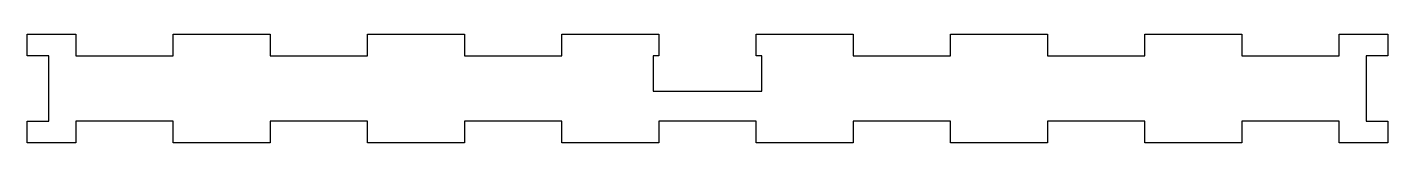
# Model space of a CAD drawing. Header units: millimetres. Extents: x -125 to 125, y 89 to 109.
import ezdxf

# ---------------------------------------------------------------- set-up
doc = ezdxf.new("R2010")
doc.units = ezdxf.units.MM
doc.layers.get('0').update_dxf_attribs({"linetype": 'CONTINUOUS'})

msp = doc.modelspace()

# ---------------------------------------------------------------- linework, layer by layer
msp.add_lwpolyline([(121, 93), (125, 93), (125, 89), (116.07, 89), (116.07, 93), (98.21, 93), (98.21, 89), (80.36, 89), (80.36, 93), (62.5, 93), (62.5, 89), (44.64, 89), (44.64, 93), (26.79, 93), (26.79, 89), (8.93, 89), (8.93, 93), (-8.93, 93), (-8.93, 89), (-26.79, 89), (-26.79, 93), (-44.64, 93), (-44.64, 89), (-62.5, 89), (-62.5, 93), (-80.36, 93), (-80.36, 89), (-98.21, 89), (-98.21, 93), (-116.07, 93), (-116.07, 89), (-125, 89), (-125, 93), (-121, 93), (-121, 105), (-125, 105), (-125, 109), (-116.07, 109), (-116.07, 105), (-98.21, 105), (-98.21, 109), (-80.36, 109), (-80.36, 105), (-62.5, 105), (-62.5, 109), (-44.64, 109), (-44.64, 105), (-26.79, 105), (-26.79, 109), (-8.93, 109), (-8.93, 105), (-10, 105), (-10, 98.5), (10, 98.5), (10, 105), (8.93, 105), (8.93, 109), (26.79, 109), (26.79, 105), (44.64, 105), (44.64, 109), (62.5, 109), (62.5, 105), (80.36, 105), (80.36, 109), (98.21, 109), (98.21, 105), (116.07, 105), (116.07, 109), (125, 109), (125, 105), (121, 105)], close=True)

doc.saveas('drawing.dxf')
